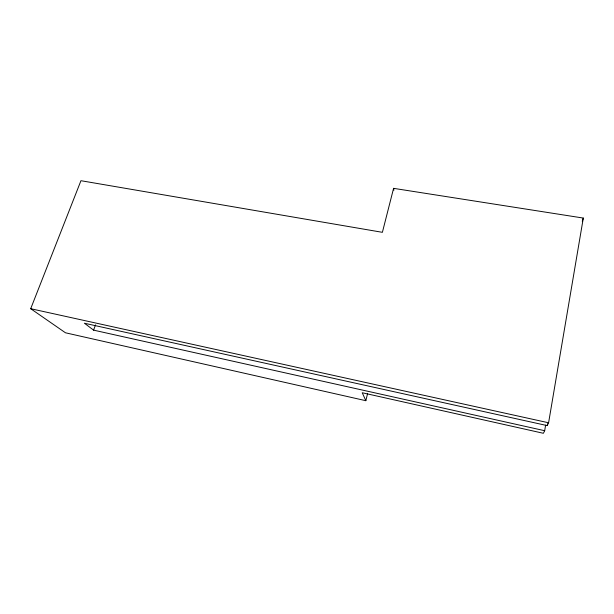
<?xml version="1.0" encoding="UTF-8"?>
<svg xmlns="http://www.w3.org/2000/svg" width="614" height="614" viewBox="0 0 614 614"><rect width="100%" height="100%" fill="white"/><g stroke="black" fill="none" stroke-linecap="round" stroke-linejoin="round"><path stroke-width="0.92" d="M545.631 425.095L544.679 430.706L93.597 330.14L84.41 323.225L547.197 425.602L548.594 422.777L583.3 218.062L393.589 188.344L382.392 232.322L80.948 180.708L30.7 308.704L65.483 332.788L365.837 400.696L367.609 393.444M547.197 425.602L547.511 423.737M582.287 221.217L583.3 218.062M93.597 330.14L95.5 324.883M544.679 430.706L543.398 433.292L362.222 392.737L365.837 400.696M30.7 308.704L548.594 422.777M393.589 188.344L393.881 190.217"/></g></svg>
